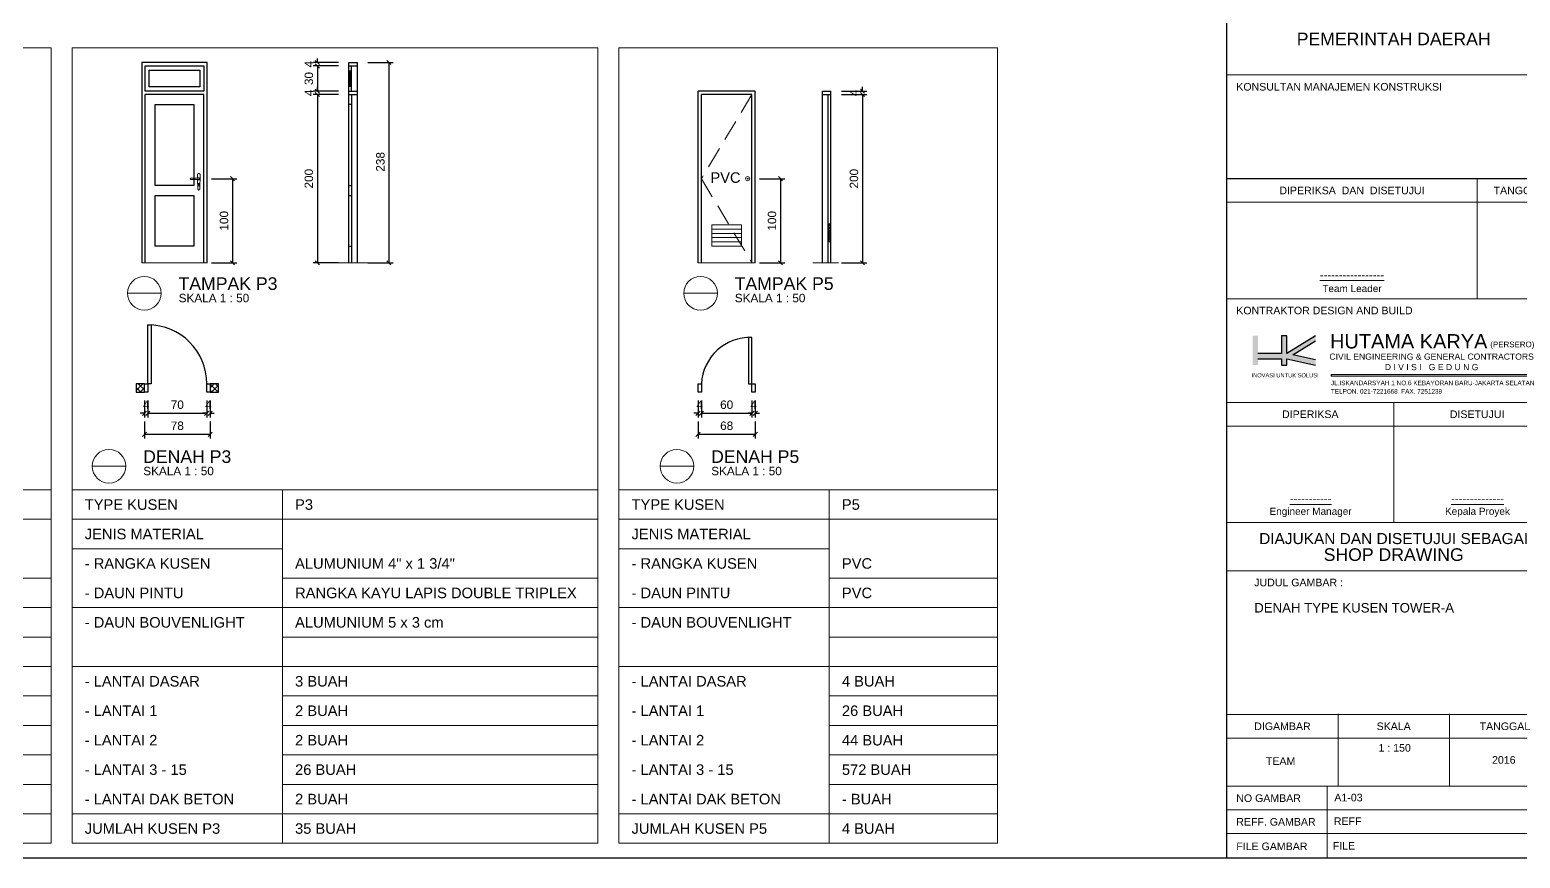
# Model space of a CAD drawing. Header units: millimetres. Extents: x -108 to 357, y -17 to 192.
# Drawn here: x 256.95 to 292.38, y 27.88 to 47.57 of the extents above; entities that cross this region are included whole.
import ezdxf
from ezdxf.enums import TextEntityAlignment as Align

# ---------------------------------------------------------------- set-up
doc = ezdxf.new("R2010")
doc.units = ezdxf.units.MM
doc.linetypes.add('HIDDEN', pattern=[0.375, 0.25, -0.125])
doc.layers.get('defpoints').update_dxf_attribs({"color": 1})
for name, color, linetype, lineweight in [('ars', 11, 'Continuous', 0), ('KOL', 1, 'Continuous', 30), ('KOLOM', 4, 'Continuous', 9), ('KOP', 7, 'Continuous', 20), ('KOP GARIS', 1, 'Continuous', 30), ('lan', 7, 'Continuous', 15), ('NOT', 7, 'Continuous', 20), ('u', 6, 'Continuous', 20)]:
    doc.layers.add(name, color=color, linetype=linetype, lineweight=lineweight)
doc.layers.add('Kusen', color=30, linetype='Continuous')
doc.styles.add('BOLD', font='arial.ttf')
doc.styles.get("Standard").update_dxf_attribs({"font": 'arial.ttf'})
doc.dimstyles.new('SK-50', dxfattribs={"dimscale": 0, "dimtxt": 0.2, "dimasz": 0.1, "dimexe": 0.1, "dimexo": 0, "dimgap": 0.1, "dimtad": 1, "dimdec": 0, "dimlfac": 50, "dimzin": 0, "dimdsep": 46, "dimtxsty": 'Standard', "dimblk": 'OBLIQUE', "dimcen": 0.09, "dimclrd": 256, "dimclre": 256, "dimclrt": 256, "dimadec": 0, "dimazin": 0, "dimtfac": 1, "dimtdec": 0, "dimtofl": 0, "dimtmove": 0, "dimatfit": 3, "dimldrblk": 'OBLIQUE', "dimfxl": 0, "dimtolj": 1, "dimtzin": 0, "dimarcsym": 0})

# ---------------------------------------------------------------- blocks, each defined once
blk = doc.blocks.new('_Oblique')
at = {"color": 0, "linetype": 'ByBlock', "lineweight": -2}
blk.add_line((-0.5, -0.5), (0.5, 0.5), dxfattribs=at)
blk = doc.blocks.new('*D471')
at = {"layer": 'defpoints', "color": 0}
for p in [(276.244, 46.029), (276.244, 42.029), (276.744, 42.029)]:
    blk.add_point(p, dxfattribs=at)
at = {"layer": 'u', "lineweight": -2}
for p, q in [((276.244, 46.029), (276.844, 46.029)), ((276.744, 46.029), (276.744, 42.029)), ((276.244, 42.029), (276.844, 42.029))]:
    blk.add_line(p, q, dxfattribs=at)
at = {"layer": 'u', "lineweight": -2, "xscale": 0.1, "yscale": 0.1, "zscale": 0.1}
for p, rotation in [((276.744, 46.029), 90), ((276.744, 42.029), 270)]:
    blk.add_blockref('_Oblique', p, dxfattribs=dict(at, rotation=rotation))
at = {"layer": 'u', "insert": (276.542, 44.029), "char_height": 0.2, "attachment_point": 5, "rotation": 90}
blk.add_mtext('\\A1;200', dxfattribs=at)
blk = doc.blocks.new('*D472')
at = {"layer": 'defpoints', "color": 0}
for p in [(276.244, 46.109), (276.244, 46.029), (276.744, 46.029)]:
    blk.add_point(p, dxfattribs=at)
at = {"layer": 'u', "lineweight": -2}
for p, q in [((276.244, 46.109), (276.844, 46.109)), ((276.744, 46.109), (276.744, 46.209)), ((276.244, 46.029), (276.844, 46.029)), ((276.744, 46.029), (276.744, 45.929))]:
    blk.add_line(p, q, dxfattribs=at)
at = {"layer": 'u', "lineweight": -2, "xscale": 0.1, "yscale": 0.1, "zscale": 0.1}
for p, rotation in [((276.744, 46.109), 270), ((276.744, 46.029), 90)]:
    blk.add_blockref('_Oblique', p, dxfattribs=dict(at, rotation=rotation))
at = {"layer": 'u', "insert": (276.544, 46.069), "char_height": 0.2, "attachment_point": 5, "rotation": 90}
blk.add_mtext('\\A1;4', dxfattribs=at)
blk = doc.blocks.new('P.60')
at = {"layer": 'Kusen'}
for points in [[(1472.835, 997.535), (1472.875, 997.535), (1472.875, 997.435), (1472.835, 997.435)], [(1472.875, 996.885), (1472.915, 996.885), (1472.915, 997.435), (1472.875, 997.435)], [(1473.475, 997.535), (1473.515, 997.535), (1473.515, 997.435), (1473.475, 997.435)]]:
    blk.add_lwpolyline(points, close=True, dxfattribs=at)
blk.add_arc((1472.895, 997.466), 0.581, 268.0266, 356.9943, dxfattribs=at)
blk = doc.blocks.new('*D473')
at = {"layer": 'defpoints', "color": 0}
for p in [(272.835, 38.755), (272.915, 38.755), (272.915, 38.455)]:
    blk.add_point(p, dxfattribs=at)
at = {"layer": 'u', "lineweight": -2}
for p, q in [((272.835, 38.755), (272.835, 38.355)), ((272.915, 38.755), (272.915, 38.355)), ((272.835, 38.455), (272.735, 38.455)), ((272.915, 38.455), (273.015, 38.455))]:
    blk.add_line(p, q, dxfattribs=at)
at = {"layer": 'u', "lineweight": -2, "xscale": 0.1, "yscale": 0.1, "zscale": 0.1}
blk.add_blockref('_Oblique', (272.835, 38.455), dxfattribs=at)
at = {"layer": 'u', "lineweight": -2, "xscale": 0.1, "yscale": 0.1, "zscale": 0.1, "rotation": 180}
blk.add_blockref('_Oblique', (272.915, 38.455), dxfattribs=at)
at = {"layer": 'u', "insert": (272.875, 38.655), "char_height": 0.2, "attachment_point": 5}
blk.add_mtext('\\A1;4', dxfattribs=at)
blk = doc.blocks.new('*D49')
at = {"layer": 'defpoints', "color": 0, "transparency": 16777216}
for p in [(272.835, 38.255), (274.195, 38.255), (274.195, 37.955)]:
    blk.add_point(p, dxfattribs=at)
at = {"layer": 'u', "lineweight": -2, "transparency": 16777216}
for p, q in [((272.835, 38.255), (272.835, 37.855)), ((272.835, 37.955), (274.195, 37.955)), ((274.195, 38.255), (274.195, 37.855))]:
    blk.add_line(p, q, dxfattribs=at)
at = {"layer": 'u', "lineweight": -2, "transparency": 16777216, "xscale": 0.1, "yscale": 0.1, "zscale": 0.1, "rotation": 180}
blk.add_blockref('_Oblique', (272.835, 37.955), dxfattribs=at)
at = {"layer": 'u', "lineweight": -2, "transparency": 16777216, "xscale": 0.1, "yscale": 0.1, "zscale": 0.1}
blk.add_blockref('_Oblique', (274.195, 37.955), dxfattribs=at)
at = {"layer": 'u', "transparency": 16777216, "insert": (273.515, 38.157), "char_height": 0.2, "attachment_point": 5}
blk.add_mtext('\\A1;68', dxfattribs=at)
blk = doc.blocks.new('*D50')
at = {"layer": 'defpoints', "color": 0, "transparency": 16777216}
for p in [(272.915, 38.755), (274.115, 38.755), (274.115, 38.455)]:
    blk.add_point(p, dxfattribs=at)
at = {"layer": 'u', "lineweight": -2, "transparency": 16777216}
for p, q in [((272.915, 38.755), (272.915, 38.355)), ((274.115, 38.755), (274.115, 38.355)), ((272.915, 38.455), (274.115, 38.455))]:
    blk.add_line(p, q, dxfattribs=at)
at = {"layer": 'u', "lineweight": -2, "transparency": 16777216, "xscale": 0.1, "yscale": 0.1, "zscale": 0.1, "rotation": 180}
blk.add_blockref('_Oblique', (272.915, 38.455), dxfattribs=at)
at = {"layer": 'u', "lineweight": -2, "transparency": 16777216, "xscale": 0.1, "yscale": 0.1, "zscale": 0.1}
blk.add_blockref('_Oblique', (274.115, 38.455), dxfattribs=at)
at = {"layer": 'u', "transparency": 16777216, "insert": (273.515, 38.657), "char_height": 0.2, "attachment_point": 5}
blk.add_mtext('\\A1;60', dxfattribs=at)
blk = doc.blocks.new('*D474')
at = {"layer": 'defpoints', "color": 0}
for p in [(274.115, 38.755), (274.195, 38.755), (274.195, 38.455)]:
    blk.add_point(p, dxfattribs=at)
at = {"layer": 'u', "lineweight": -2}
for p, q in [((274.115, 38.755), (274.115, 38.355)), ((274.195, 38.755), (274.195, 38.355)), ((274.115, 38.455), (274.015, 38.455)), ((274.195, 38.455), (274.295, 38.455))]:
    blk.add_line(p, q, dxfattribs=at)
at = {"layer": 'u', "lineweight": -2, "xscale": 0.1, "yscale": 0.1, "zscale": 0.1}
blk.add_blockref('_Oblique', (274.115, 38.455), dxfattribs=at)
at = {"layer": 'u', "lineweight": -2, "xscale": 0.1, "yscale": 0.1, "zscale": 0.1, "rotation": 180}
blk.add_blockref('_Oblique', (274.195, 38.455), dxfattribs=at)
at = {"layer": 'u', "insert": (274.155, 38.655), "char_height": 0.2, "attachment_point": 5}
blk.add_mtext('\\A1;4', dxfattribs=at)
blk = doc.blocks.new('Ndtpd')
blk.add_line((0.747, 0), (-0.747, 0))
blk.add_circle((0, 0), 0.747)
at = {"flags": 4}
for tag, height, p in [('NO', 0.5, (0, 0.148)), ('NOLBR', 0.3, (0, -0.398))]:
    blk.add_attdef(tag, text='', height=height, dxfattribs=at).set_placement(p, align=Align.CENTER)
for tag, p, height in [('NDTPD', (1.516, 0.148), 0.5), ('SKALA', (1.523, -0.398), 0.3)]:
    blk.add_attdef(tag, p, '', height=height, dxfattribs=at)
blk = doc.blocks.new('GAGANG PINTU')
at = {"ltscale": 0.2}
for points in [[(1350.091, 1379.836), (1350.09, 1379.884), (1350.094, 1379.884, -0.666667), (1350.118, 1379.884), (1350.122, 1379.884), (1350.118, 1379.7), (1350.114, 1379.7, -1), (1350.098, 1379.7), (1350.094, 1379.7), (1350.091, 1379.82)], [(1350.01, 1379.82, -1), (1350.01, 1379.836), (1350.106, 1379.836, -1), (1350.106, 1379.82), (1350.01, 1379.82)]]:
    blk.add_lwpolyline(points, format="xyb", dxfattribs=at)
at = {"lineweight": 0, "ltscale": 0.2}
blk.add_lwpolyline([(1350.102, 1379.758, -3.732051), (1350.11, 1379.758), (1350.11, 1379.748, -1), (1350.102, 1379.748), (1350.102, 1379.758)], format="xyb", dxfattribs=at)
blk.add_lwpolyline([(1350.105, 1379.768), (1350.107, 1379.768), (1350.107, 1379.76), (1350.105, 1379.76)], close=True, dxfattribs=at)
blk.add_circle((1350.106, 1379.764), 0.0072, dxfattribs=at)
blk.add_arc((1350.106, 1379.828), 0.012, 221.8103, 138.1897, dxfattribs=at)
blk = doc.blocks.new('K 10.10')
at = {"layer": 'ars'}
h = blk.add_hatch(dxfattribs=at)
h.set_pattern_fill('_USER', color=256, scale=0.05, angle=45, double=1, pattern_type=0)
h.set_pattern_definition([(45, (0, 0), (-0.035355339, 0.035355339), []), (135, (0, 0), (-0.035355339, -0.035355339), [])])
h.paths.add_polyline_path([(1560.538, 1380.407), (1560.638, 1380.407), (1560.638, 1380.507), (1560.538, 1380.507)])
at = {"layer": 'KOL'}
blk.add_lwpolyline([(1560.538, 1380.407), (1560.638, 1380.407), (1560.638, 1380.507), (1560.538, 1380.507)], close=True, dxfattribs=at)
blk = doc.blocks.new('*D492')
at = {"layer": 'defpoints', "color": 0}
for p in [(259.675, 38.755), (259.755, 38.755), (259.755, 38.455)]:
    blk.add_point(p, dxfattribs=at)
at = {"layer": 'u', "lineweight": -2}
for p, q in [((259.675, 38.755), (259.675, 38.355)), ((259.755, 38.755), (259.755, 38.355)), ((259.675, 38.455), (259.575, 38.455)), ((259.755, 38.455), (259.855, 38.455))]:
    blk.add_line(p, q, dxfattribs=at)
at = {"layer": 'u', "lineweight": -2, "xscale": 0.1, "yscale": 0.1, "zscale": 0.1}
blk.add_blockref('_Oblique', (259.675, 38.455), dxfattribs=at)
at = {"layer": 'u', "lineweight": -2, "xscale": 0.1, "yscale": 0.1, "zscale": 0.1, "rotation": 180}
blk.add_blockref('_Oblique', (259.755, 38.455), dxfattribs=at)
at = {"layer": 'u', "insert": (259.715, 38.655), "char_height": 0.2, "attachment_point": 5}
blk.add_mtext('\\A1;4', dxfattribs=at)
blk = doc.blocks.new('*D56')
at = {"layer": 'defpoints', "color": 0, "transparency": 16777216}
for p in [(259.675, 38.255), (261.235, 38.255), (261.235, 37.955)]:
    blk.add_point(p, dxfattribs=at)
at = {"layer": 'u', "lineweight": -2, "transparency": 16777216}
for p, q in [((259.675, 38.255), (259.675, 37.855)), ((259.675, 37.955), (261.235, 37.955)), ((261.235, 38.255), (261.235, 37.855))]:
    blk.add_line(p, q, dxfattribs=at)
at = {"layer": 'u', "lineweight": -2, "transparency": 16777216, "xscale": 0.1, "yscale": 0.1, "zscale": 0.1, "rotation": 180}
blk.add_blockref('_Oblique', (259.675, 37.955), dxfattribs=at)
at = {"layer": 'u', "lineweight": -2, "transparency": 16777216, "xscale": 0.1, "yscale": 0.1, "zscale": 0.1}
blk.add_blockref('_Oblique', (261.235, 37.955), dxfattribs=at)
at = {"layer": 'u', "transparency": 16777216, "insert": (260.455, 38.157), "char_height": 0.2, "attachment_point": 5}
blk.add_mtext('\\A1;78', dxfattribs=at)
blk = doc.blocks.new('*D57')
at = {"layer": 'defpoints', "color": 0, "transparency": 16777216}
for p in [(259.755, 38.755), (261.155, 38.755), (261.155, 38.455)]:
    blk.add_point(p, dxfattribs=at)
at = {"layer": 'u', "lineweight": -2, "transparency": 16777216}
for p, q in [((259.755, 38.755), (259.755, 38.355)), ((261.155, 38.755), (261.155, 38.355)), ((259.755, 38.455), (261.155, 38.455))]:
    blk.add_line(p, q, dxfattribs=at)
at = {"layer": 'u', "lineweight": -2, "transparency": 16777216, "xscale": 0.1, "yscale": 0.1, "zscale": 0.1, "rotation": 180}
blk.add_blockref('_Oblique', (259.755, 38.455), dxfattribs=at)
at = {"layer": 'u', "lineweight": -2, "transparency": 16777216, "xscale": 0.1, "yscale": 0.1, "zscale": 0.1}
blk.add_blockref('_Oblique', (261.155, 38.455), dxfattribs=at)
at = {"layer": 'u', "transparency": 16777216, "insert": (260.455, 38.657), "char_height": 0.2, "attachment_point": 5}
blk.add_mtext('\\A1;70', dxfattribs=at)
blk = doc.blocks.new('*D493')
at = {"layer": 'defpoints', "color": 0}
for p in [(261.155, 38.755), (261.235, 38.755), (261.235, 38.455)]:
    blk.add_point(p, dxfattribs=at)
at = {"layer": 'u', "lineweight": -2}
for p, q in [((261.155, 38.755), (261.155, 38.355)), ((261.235, 38.755), (261.235, 38.355)), ((261.155, 38.455), (261.055, 38.455)), ((261.235, 38.455), (261.335, 38.455))]:
    blk.add_line(p, q, dxfattribs=at)
at = {"layer": 'u', "lineweight": -2, "xscale": 0.1, "yscale": 0.1, "zscale": 0.1}
blk.add_blockref('_Oblique', (261.155, 38.455), dxfattribs=at)
at = {"layer": 'u', "lineweight": -2, "xscale": 0.1, "yscale": 0.1, "zscale": 0.1, "rotation": 180}
blk.add_blockref('_Oblique', (261.235, 38.455), dxfattribs=at)
at = {"layer": 'u', "insert": (261.195, 38.655), "char_height": 0.2, "attachment_point": 5}
blk.add_mtext('\\A1;4', dxfattribs=at)
blk = doc.blocks.new('*D494')
at = {"layer": 'defpoints', "color": 0}
for p in [(264.285, 46.029), (263.785, 42.029), (264.285, 42.029)]:
    blk.add_point(p, dxfattribs=at)
at = {"layer": 'u', "lineweight": -2}
for p, q in [((264.285, 46.029), (263.685, 46.029)), ((263.785, 46.029), (263.785, 42.029)), ((264.285, 42.029), (263.685, 42.029))]:
    blk.add_line(p, q, dxfattribs=at)
at = {"layer": 'u', "lineweight": -2, "xscale": 0.1, "yscale": 0.1, "zscale": 0.1}
for p, rotation in [((263.785, 46.029), 90), ((263.785, 42.029), 270)]:
    blk.add_blockref('_Oblique', p, dxfattribs=dict(at, rotation=rotation))
at = {"layer": 'u', "insert": (263.583, 44.029), "char_height": 0.2, "attachment_point": 5, "rotation": 90}
blk.add_mtext('\\A1;200', dxfattribs=at)
blk = doc.blocks.new('*D495')
at = {"layer": 'defpoints', "color": 0}
for p in [(264.285, 46.789), (263.785, 46.709), (264.285, 46.709)]:
    blk.add_point(p, dxfattribs=at)
at = {"layer": 'u', "lineweight": -2}
for p, q in [((264.285, 46.789), (263.685, 46.789)), ((263.785, 46.789), (263.785, 46.889)), ((264.285, 46.709), (263.685, 46.709)), ((263.785, 46.709), (263.785, 46.609))]:
    blk.add_line(p, q, dxfattribs=at)
at = {"layer": 'u', "lineweight": -2, "xscale": 0.1, "yscale": 0.1, "zscale": 0.1}
for p, rotation in [((263.785, 46.789), 270), ((263.785, 46.709), 90)]:
    blk.add_blockref('_Oblique', p, dxfattribs=dict(at, rotation=rotation))
at = {"layer": 'u', "insert": (263.585, 46.749), "char_height": 0.2, "attachment_point": 5, "rotation": 90}
blk.add_mtext('\\A1;4', dxfattribs=at)
blk = doc.blocks.new('*D496')
at = {"layer": 'defpoints', "color": 0}
for p in [(264.285, 46.109), (263.785, 46.029), (264.285, 46.029)]:
    blk.add_point(p, dxfattribs=at)
at = {"layer": 'u', "lineweight": -2}
for p, q in [((264.285, 46.109), (263.685, 46.109)), ((263.785, 46.109), (263.785, 46.209)), ((264.285, 46.029), (263.685, 46.029)), ((263.785, 46.029), (263.785, 45.929))]:
    blk.add_line(p, q, dxfattribs=at)
at = {"layer": 'u', "lineweight": -2, "xscale": 0.1, "yscale": 0.1, "zscale": 0.1}
for p, rotation in [((263.785, 46.109), 270), ((263.785, 46.029), 90)]:
    blk.add_blockref('_Oblique', p, dxfattribs=dict(at, rotation=rotation))
at = {"layer": 'u', "insert": (263.585, 46.069), "char_height": 0.2, "attachment_point": 5, "rotation": 90}
blk.add_mtext('\\A1;4', dxfattribs=at)
blk = doc.blocks.new('*D497')
at = {"layer": 'defpoints', "color": 0}
for p in [(264.285, 46.709), (263.785, 46.109), (264.285, 46.109)]:
    blk.add_point(p, dxfattribs=at)
at = {"layer": 'u', "lineweight": -2}
for p, q in [((264.285, 46.709), (263.685, 46.709)), ((263.785, 46.709), (263.785, 46.109)), ((264.285, 46.109), (263.685, 46.109))]:
    blk.add_line(p, q, dxfattribs=at)
at = {"layer": 'u', "lineweight": -2, "xscale": 0.1, "yscale": 0.1, "zscale": 0.1}
for p, rotation in [((263.785, 46.709), 90), ((263.785, 46.109), 270)]:
    blk.add_blockref('_Oblique', p, dxfattribs=dict(at, rotation=rotation))
at = {"layer": 'u', "insert": (263.583, 46.409), "char_height": 0.2, "attachment_point": 5, "rotation": 90}
blk.add_mtext('\\A1;30', dxfattribs=at)
blk = doc.blocks.new('*D498')
at = {"layer": 'defpoints', "color": 0}
for p in [(264.985, 46.789), (264.985, 42.029), (265.485, 42.029)]:
    blk.add_point(p, dxfattribs=at)
at = {"layer": 'u', "lineweight": -2}
for p, q in [((264.985, 46.789), (265.585, 46.789)), ((265.485, 46.789), (265.485, 42.029)), ((264.985, 42.029), (265.585, 42.029))]:
    blk.add_line(p, q, dxfattribs=at)
at = {"layer": 'u', "lineweight": -2, "xscale": 0.1, "yscale": 0.1, "zscale": 0.1}
for p, rotation in [((265.485, 46.789), 90), ((265.485, 42.029), 270)]:
    blk.add_blockref('_Oblique', p, dxfattribs=dict(at, rotation=rotation))
at = {"layer": 'u', "insert": (265.283, 44.429), "char_height": 0.2, "attachment_point": 5, "rotation": 90}
blk.add_mtext('\\A1;238', dxfattribs=at)
blk = doc.blocks.new('*D515')
at = {"layer": 'defpoints', "color": 0}
for p in [(274.295, 44.029), (274.295, 42.029), (274.795, 42.029)]:
    blk.add_point(p, dxfattribs=at)
at = {"layer": 'u', "lineweight": -2}
for p, q in [((274.295, 44.029), (274.895, 44.029)), ((274.795, 44.029), (274.795, 42.029)), ((274.295, 42.029), (274.895, 42.029))]:
    blk.add_line(p, q, dxfattribs=at)
at = {"layer": 'u', "lineweight": -2, "xscale": 0.1, "yscale": 0.1, "zscale": 0.1}
for p, rotation in [((274.795, 44.029), 90), ((274.795, 42.029), 270)]:
    blk.add_blockref('_Oblique', p, dxfattribs=dict(at, rotation=rotation))
at = {"layer": 'u', "insert": (274.593, 43.029), "char_height": 0.2, "attachment_point": 5, "rotation": 90}
blk.add_mtext('\\A1;100', dxfattribs=at)
blk = doc.blocks.new('*D516')
at = {"layer": 'defpoints', "color": 0}
for p in [(261.268, 44.029), (261.268, 42.029), (261.768, 42.029)]:
    blk.add_point(p, dxfattribs=at)
at = {"layer": 'u', "lineweight": -2}
for p, q in [((261.268, 44.029), (261.868, 44.029)), ((261.768, 44.029), (261.768, 42.029)), ((261.268, 42.029), (261.868, 42.029))]:
    blk.add_line(p, q, dxfattribs=at)
at = {"layer": 'u', "lineweight": -2, "xscale": 0.1, "yscale": 0.1, "zscale": 0.1}
for p, rotation in [((261.768, 44.029), 90), ((261.768, 42.029), 270)]:
    blk.add_blockref('_Oblique', p, dxfattribs=dict(at, rotation=rotation))
at = {"layer": 'u', "insert": (261.566, 43.029), "char_height": 0.2, "attachment_point": 5, "rotation": 90}
blk.add_mtext('\\A1;100', dxfattribs=at)
blk = doc.blocks.new('KOP A3 DED')
at = {"true_color": 0xfe0101}
blk.add_hatch(color=1, dxfattribs=at).paths.add_polyline_path([(16.559, 8.175), (16.918, 8.396), (16.918, 8.478), (16.461, 8.198), (16.461, 8.478), (16.379, 8.478), (16.379, 8.197), (16.004, 8.197), (16.004, 8.478), (15.922, 8.478), (15.922, 8.013), (16.004, 8.013), (16.004, 8.114), (16.379, 8.114), (16.379, 8.013), (16.461, 8.013), (16.461, 8.114), (16.918, 8.013), (16.918, 8.095)])
at = {"color": 8, "linetype": 'Continuous'}
blk.add_line((15.51, 10.967), (20.8, 10.967), dxfattribs=at)
at = {"color": 1, "true_color": 0xfe0101}
for p, q in [((16.379, 8.478), (16.379, 8.197)), ((16.461, 8.478), (16.379, 8.478)), ((16.461, 8.198), (16.461, 8.478)), ((16.918, 8.478), (16.461, 8.198)), ((16.559, 8.175), (16.918, 8.396)), ((16.379, 8.197), (16.004, 8.197)), ((16.004, 8.114), (16.379, 8.114)), ((16.379, 8.114), (16.379, 8.013)), ((16.461, 8.114), (16.918, 8.013)), ((16.461, 8.013), (16.461, 8.114)), ((16.918, 8.095), (16.559, 8.175)), ((16.379, 8.013), (16.461, 8.013))]:
    blk.add_line(p, q, dxfattribs=at)
at = {"color": 9}
blk.add_line((17.164, 7.865), (17.164, 7.835), dxfattribs=at)
at = {"color": 7}
for p in [(17.273, 2.478), (19.037, 2.478)]:
    blk.add_point(p, dxfattribs=at)
at = {"layer": 'KOP'}
for p, q in [((15.51, 12.61), (20.8, 12.61)), ((15.51, 10.967), (20.8, 10.967)), ((19.478, 10.967), (19.478, 9.064)), ((15.51, 10.592), (20.8, 10.592)), ((15.51, 9.064), (20.8, 9.064)), ((20.348, 7.865), (17.164, 7.865)), ((17.164, 7.835), (20.348, 7.835)), ((15.51, 7.421), (20.8, 7.421)), ((18.155, 7.421), (18.155, 5.519)), ((15.51, 7.046), (20.8, 7.046)), ((15.51, 5.519), (20.8, 5.519)), ((15.51, 4.755), (20.8, 4.755)), ((15.51, 2.478), (20.8, 2.478)), ((17.273, 2.478), (17.273, 1.339)), ((19.037, 2.478), (19.037, 1.339)), ((15.51, 2.102), (20.8, 2.102)), ((15.51, 1.339), (20.8, 1.339)), ((17.102, 1.339), (17.102, 0.2)), ((15.51, 0.964), (20.8, 0.964)), ((20.8, 0.589), (15.51, 0.589))]:
    blk.add_line(p, q, dxfattribs=at)
blk.add_solid([(17.164, 7.865), (17.164, 7.835), (20.348, 7.865), (20.348, 7.835)], dxfattribs=at)
at = {"layer": 'KOP GARIS'}
blk.add_line((15.51, 0.2), (15.51, 29.497), dxfattribs=at)
blk.add_lwpolyline([(-20.8, 29.497), (20.8, 29.497), (20.8, 0.2), (-20.8, 0.2)], close=True, dxfattribs=at)
at = {"layer": 'KOP', "style": 'BOLD'}
for s, height, p in [('PEMERINTAH DAERAH', 0.19998, (18.155, 13.179)), ('DIPERIKSA  DAN  DISETUJUI', 0.12003, (17.494, 10.779)), ('TANGGAL', 0.12, (20.139, 10.779)), ('DIPERIKSA', 0.12, (16.833, 7.234)), ('DISETUJUI', 0.12, (19.478, 7.234)), ('DIAJUKAN DAN DISETUJUI SEBAGAI', 0.17498, (18.155, 5.264)), ('SHOP DRAWING', 0.19998, (18.155, 5.01)), ('JUDUL GAMBAR :', 0.12003, (16.648, 4.568)), ('DIGAMBAR', 0.12, (16.392, 2.29)), ('SKALA', 0.12, (18.155, 2.29)), ('TANGGAL', 0.12, (19.918, 2.29))]:
    blk.add_text(s, height=height, dxfattribs=at).set_placement(p, align=Align.MIDDLE_CENTER)
for s, height, p in [('KONSULTAN MANAJEMEN KONSTRUKSI', 0.12003, (18.921, 12.422)), ('KONTRAKTOR DESIGN AND BUILD', 0.12003, (18.455, 8.877)), ('NO GAMBAR', 0.12, (16.685, 1.151)), ('REFF. GAMBAR', 0.12003, (16.918, 0.776)), ('FILE GAMBAR', 0.12003, (16.788, 0.388))]:
    blk.add_text(s, height=height, dxfattribs=at).set_placement(p, align=Align.MIDDLE_RIGHT)
for s, height, p in [('%%U-----------------', 0.12861, (17.494, 9.44)), ('Team Leader', 0.11318, (17.494, 9.228)), ('Engineer Manager', 0.11318, (16.838, 5.682)), ('%%U-----------', 0.12861, (16.838, 5.895)), ('Kepala Proyek', 0.11318, (19.483, 5.682)), ('%%U--------------', 0.12861, (19.483, 5.895))]:
    blk.add_text(s, height=height, dxfattribs=at).set_placement(p, align=Align.MIDDLE)
for s, height, p in [('HUTAMA KARYA', 0.22633, (17.146, 8.276)), ('(PERSERO)', 0.09, (19.686, 8.295))]:
    blk.add_text(s, height=height, dxfattribs=at).set_placement(p)
for s, p in [('CIVIL ENGINEERING & GENERAL CONTRACTORS', (18.756, 8.098)), ('D I V I S I   G E D U N G', (18.756, 7.932))]:
    blk.add_text(s, height=0.09753, dxfattribs=at).set_placement(p, align=Align.CENTER)
at = {"layer": 'KOP'}
for s, p in [('JL.ISKANDARSYAH 1 NO.6 KEBAYORAN BARU-JAKARTA SELATAN', (17.16, 7.693)), ('TELPON. 021-7221668  FAX. 7251239', (17.16, 7.56))]:
    blk.add_text(s, height=0.07252, dxfattribs=at).set_placement(p)
at = {"layer": 'KOP', "ltscale": 1500, "insert": (16.434, 7.85), "char_height": 0.06502, "width": 1.36933, "attachment_point": 5}
blk.add_mtext('INOVASI UNTUK SOLUSI', dxfattribs=at)
at = {"layer": 'KOP', "style": 'BOLD'}
for tag, p in [('JUDUL1', (15.945, 4.092)), ('JUDUL2', (15.945, 3.747)), ('JUDUL3', (15.945, 3.427)), ('NO', (17.215, 1.101)), ('REFF', (17.207, 0.727)), ('FILE', (17.189, 0.336))]:
    blk.add_attdef(tag, p, '', height=0.12, dxfattribs=at)
for tag, p in [('SCALE1', (18.171, 1.948)), ('NAME', (16.363, 1.738)), ('SCALE2', (18.169, 1.733)), ('DATE', (19.9, 1.757)), ('SCALE3', (18.17, 1.521))]:
    blk.add_attdef(tag, text='', height=0.12, dxfattribs=at).set_placement(p, align=Align.MIDDLE_CENTER)

msp = doc.modelspace()

# ---------------------------------------------------------------- linework, layer by layer
at = {"layer": 'ars', "linetype": 'HIDDEN', "ltscale": 2}
for p, q in [((274.11513, 46.02885), (272.91513, 44.02885)), ((272.91513, 44.02885), (274.11513, 42.02885))]:
    msp.add_line(p, q, dxfattribs=at)
at = {"layer": 'ars'}
for p, q in [((273.86513, 42.92885), (273.16513, 42.92885)), ((273.16513, 42.42885), (273.16513, 42.92885)), ((273.86513, 42.42885), (273.86513, 42.92885)), ((273.86513, 42.82885), (273.16513, 42.82885)), ((273.86513, 42.72885), (273.16513, 42.72885)), ((273.86513, 42.62885), (273.16513, 42.62885)), ((273.86513, 42.52885), (273.16513, 42.52885)), ((273.86513, 42.42885), (273.16513, 42.42885))]:
    msp.add_line(p, q, dxfattribs=at)
msp.add_lwpolyline([(264.565, 46.22885), (264.565, 46.58885), (264.555, 46.58885), (264.555, 46.22885)], dxfattribs=at)
at = {"layer": 'ars', "linetype": 'ByBlock'}
for points in [[(275.92398, 42.91385), (275.95898, 42.94885), (275.99398, 42.91385)], [(275.92398, 42.87885), (275.95898, 42.91385), (275.99398, 42.87885)], [(275.92398, 42.84385), (275.95898, 42.87885), (275.99398, 42.84385)], [(275.92398, 42.80885), (275.95898, 42.84385), (275.99398, 42.80885)], [(275.92398, 42.77385), (275.95898, 42.80885), (275.99398, 42.77385)], [(275.92398, 42.73885), (275.95898, 42.77385), (275.99398, 42.73885)], [(275.92398, 42.70385), (275.95898, 42.73885), (275.99398, 42.70385)], [(275.92398, 42.66885), (275.95898, 42.70385), (275.99398, 42.66885)], [(275.92398, 42.63385), (275.95898, 42.66885), (275.99398, 42.63385)], [(275.92398, 42.59885), (275.95898, 42.63385), (275.99398, 42.59885)], [(275.92398, 42.56385), (275.95898, 42.59885), (275.99398, 42.56385)], [(275.92398, 42.52885), (275.95898, 42.56385), (275.99398, 42.52885)]]:
    msp.add_lwpolyline(points, dxfattribs=at)
at = {"layer": 'Kusen'}
for p, q in [((259.60828, 46.78885), (259.60828, 42.02885)), ((261.16828, 46.78885), (259.60828, 46.78885)), ((261.16828, 42.02885), (261.16828, 46.78885)), ((264.53499, 46.78885), (264.735, 46.78885)), ((264.535, 42.02885), (264.535, 46.78885)), ((264.735, 42.02885), (264.735, 46.78885)), ((264.53499, 46.70885), (264.735, 46.70885)), ((264.535, 46.58885), (264.595, 46.58885)), ((264.595, 46.10885), (264.595, 46.70885)), ((264.53499, 46.10885), (264.735, 46.10885)), ((264.535, 46.22885), (264.595, 46.22885)), ((272.83513, 42.02885), (272.83513, 46.10885)), ((274.19513, 46.10885), (272.83513, 46.10885)), ((274.19513, 42.02885), (274.19513, 46.10885)), ((259.68828, 42.02885), (259.68828, 46.02885)), ((261.08828, 46.02885), (259.68828, 46.02885)), ((261.08828, 42.02885), (261.08828, 46.02885)), ((264.53499, 46.02885), (264.735, 46.02885)), ((264.605, 45.78885), (264.535, 45.78885)), ((264.605, 42.02885), (264.605, 46.02885)), ((272.91513, 42.02885), (272.91513, 46.02885)), ((274.11513, 46.02885), (272.91513, 46.02885)), ((274.11513, 42.02885), (274.11513, 46.02885)), ((264.535, 43.86885), (264.605, 43.86885)), ((264.535, 43.62885), (264.605, 43.62885)), ((264.535, 42.42885), (264.605, 42.42885))]:
    msp.add_line(p, q, dxfattribs=at)
at = {"layer": 'Kusen', "linetype": 'ByBlock'}
for p, q in [((275.79398, 42.02885), (275.79398, 46.10885)), ((275.79398, 46.10885), (275.99398, 46.10885)), ((275.99398, 42.02885), (275.99398, 46.10885)), ((275.79398, 46.02885), (275.99398, 46.02885)), ((275.92398, 42.02885), (275.92398, 46.02885)), ((275.99398, 42.94885), (275.92398, 42.94885)), ((275.99398, 42.52885), (275.92398, 42.52885))]:
    msp.add_line(p, q, dxfattribs=at)
at = {"layer": 'Kusen'}
for points in [[(259.68828, 46.70885), (261.08828, 46.70885), (261.08828, 46.10885), (259.68828, 46.10885)], [(259.78828, 46.60885), (260.98828, 46.60885), (260.98828, 46.20885), (259.78828, 46.20885)], [(260.84828, 45.78885), (260.84828, 43.86885), (259.92828, 43.86885), (259.92828, 45.78885)], [(260.84828, 43.62885), (260.84828, 42.42885), (259.92828, 42.42885), (259.92828, 43.62885)], [(259.83549, 39.15535), (259.75549, 39.15535), (259.75549, 40.55535), (259.83549, 40.55535)], [(259.75549, 38.95535), (259.67549, 38.95535), (259.67549, 39.15535), (259.75549, 39.15535)], [(261.23549, 38.95535), (261.15549, 38.95535), (261.15549, 39.15535), (261.23549, 39.15535)]]:
    msp.add_lwpolyline(points, close=True, dxfattribs=at)
msp.add_arc((259.75549, 39.15535), 1.4, 0, 90, dxfattribs=at)
at = {"layer": 'lan'}
for p, q in [((257.45435, 47.13506), (244.95435, 47.13506)), ((257.45435, 28.23506), (257.45435, 47.13506)), ((257.95435, 28.23506), (257.95435, 47.13506)), ((270.45435, 47.13506), (257.95435, 47.13506)), ((270.45435, 28.23506), (270.45435, 47.13506)), ((279.95435, 47.13506), (270.95435, 47.13506)), ((270.95435, 28.23506), (270.95435, 47.13506)), ((279.95435, 28.23506), (279.95435, 47.13506)), ((261.16828, 42.02885), (259.60828, 42.02885)), ((257.45435, 36.63506), (244.95435, 36.63506)), ((270.45435, 36.63506), (257.95435, 36.63506)), ((262.95435, 28.23506), (262.95435, 36.63506)), ((279.95435, 36.63506), (270.95435, 36.63506)), ((275.95435, 28.23506), (275.95435, 36.63506)), ((257.45435, 35.93506), (244.95435, 35.93506)), ((270.45435, 35.93506), (257.95435, 35.93506)), ((279.95435, 35.93506), (270.95435, 35.93506)), ((262.95435, 35.23506), (257.95435, 35.23506)), ((275.95435, 35.23506), (270.95435, 35.23506)), ((257.45435, 34.53506), (249.95435, 34.53506)), ((270.45435, 34.53506), (262.95435, 34.53506)), ((279.95435, 34.53506), (275.95435, 34.53506)), ((257.45435, 33.83506), (244.95435, 33.83506)), ((270.45435, 33.83506), (257.95435, 33.83506)), ((279.95435, 33.83506), (270.95435, 33.83506)), ((257.45435, 33.13506), (249.95435, 33.13506)), ((270.45435, 33.13506), (262.95435, 33.13506)), ((279.95435, 33.13506), (275.95435, 33.13506)), ((257.45435, 32.43506), (244.95435, 32.43506)), ((270.45435, 32.43506), (257.95435, 32.43506)), ((279.95435, 32.43506), (270.95435, 32.43506)), ((257.45435, 31.73506), (249.95435, 31.73506)), ((270.45435, 31.73506), (262.95435, 31.73506)), ((279.95435, 31.73506), (275.95435, 31.73506)), ((257.45435, 31.03506), (249.95435, 31.03506)), ((270.45435, 31.03506), (262.95435, 31.03506)), ((279.95435, 31.03506), (275.95435, 31.03506)), ((257.45435, 30.33506), (249.95435, 30.33506)), ((270.45435, 30.33506), (262.95435, 30.33506)), ((279.95435, 30.33506), (275.95435, 30.33506)), ((257.45435, 29.63506), (249.95435, 29.63506)), ((270.45435, 29.63506), (262.95435, 29.63506)), ((279.95435, 29.63506), (275.95435, 29.63506)), ((257.45435, 28.93506), (244.95435, 28.93506)), ((270.45435, 28.93506), (257.95435, 28.93506)), ((279.95435, 28.93506), (270.95435, 28.93506)), ((257.45435, 28.23506), (244.95435, 28.23506)), ((270.45435, 28.23506), (257.95435, 28.23506)), ((279.95435, 28.23506), (270.95435, 28.23506))]:
    msp.add_line(p, q, dxfattribs=at)
at = {"layer": 'lan', "linetype": 'ByBlock'}
msp.add_line((265.35319, 42.02885), (263.90123, 42.02885), dxfattribs=at)
at = {"layer": 'lan', "linetype": 'Continuous', "ltscale": 2}
for p, q in [((274.19513, 42.02885), (272.83513, 42.02885)), ((276.1731, 42.02885), (275.56029, 42.02885))]:
    msp.add_line(p, q, dxfattribs=at)
at = {"layer": 'lan'}
msp.add_circle((274.01513, 44.02885), 0.05, dxfattribs=at)
at = {"layer": 'NOT'}
msp.add_circle((274.01513, 44.02885), 0.01, dxfattribs=at)

# ---------------------------------------------------------------- block references
ref = msp.add_blockref('KOP A3 DED', (262.13958, 27.58074), dxfattribs=dict(xscale=1.5, yscale=1.5, zscale=1.5))
ref.add_attrib('NO', 'A1-03', (287.9615, 29.23161), dxfattribs={"layer": 'KOP', "height": 0.180051, "style": 'BOLD'})
ref.add_attrib('FILE', 'FILE', (287.92365, 28.08455), dxfattribs={"layer": 'KOP', "height": 0.180051, "style": 'BOLD'})
ref.add_attrib('REFF', 'REFF', (287.95011, 28.67057), dxfattribs={"layer": 'KOP', "height": 0.180051, "style": 'BOLD'})
ref.add_attrib('JUDUL1', 'DENAH TYPE KUSEN TOWER-A', (286.0564, 33.71919), dxfattribs={"layer": 'KOP', "height": 0.225, "style": 'BOLD'})
ref.add_attrib('NAME', 'TEAM', dxfattribs={"layer": 'KOP', "height": 0.180051, "style": 'BOLD'}).set_placement((286.68354, 30.18758), align=Align.MIDDLE_CENTER)
ref.add_attrib('SCALE1', '1 : 150', dxfattribs={"layer": 'KOP', "height": 0.180051, "style": 'BOLD'}).set_placement((289.39553, 30.50298), align=Align.MIDDLE_CENTER)
ref.add_attrib('DATE', '2016', dxfattribs={"layer": 'KOP', "height": 0.180051, "style": 'BOLD'}).set_placement((291.98991, 30.21639), align=Align.MIDDLE_CENTER)
at = {"layer": 'ars', "extrusion": (0, 0, -1), "xscale": -2, "yscale": 2, "zscale": -2, "rotation": 7.287612593387394e-06}
msp.add_blockref('GAGANG PINTU', (2439.24421, -2715.62777), dxfattribs=at)
at = {"layer": 'KOLOM', "extrusion": (0, 0, -1), "xscale": -2, "yscale": 2, "zscale": -2}
for p in [(2861.60127, -2721.85843), (2859.84127, -2721.85843)]:
    msp.add_blockref('K 10.10', p, dxfattribs=at)
at = {"layer": 'Kusen', "xscale": 2, "yscale": 2, "zscale": 2, "rotation": 180}
msp.add_blockref('P.60', (3219.86469, 2034.02608), dxfattribs=at)
at = {"layer": 'NOT'}
ref = msp.add_blockref('Ndtpd', (259.67196, 41.30625), dxfattribs=dict(at, xscale=0.5354752342704153, yscale=0.5354752342704153, zscale=0.5354752342704153))
ref.add_attrib('NDTPD', 'TAMPAK P3', (260.48375, 41.38527), dxfattribs={"layer": '0', "height": 0.3, "flags": 4})
ref.add_attrib('SKALA', 'SKALA 1 : 50', (260.48762, 41.09293), dxfattribs={"layer": '0', "height": 0.2, "flags": 4})
ref = msp.add_blockref('Ndtpd', (272.89371, 41.30625), dxfattribs=dict(at, xscale=0.5354752342704153, yscale=0.5354752342704153, zscale=0.5354752342704153))
ref.add_attrib('NDTPD', 'TAMPAK P5', (273.7055, 41.38527), dxfattribs={"layer": '0', "height": 0.3, "flags": 4})
ref.add_attrib('SKALA', 'SKALA 1 : 50', (273.70936, 41.09293), dxfattribs={"layer": '0', "height": 0.2, "flags": 4})
ref = msp.add_blockref('Ndtpd', (258.83032, 37.19509), dxfattribs=dict(at, xscale=0.5354752342704153, yscale=0.5354752342704153, zscale=0.5354752342704153))
ref.add_attrib('NDTPD', 'DENAH P3', (259.64211, 37.27411), dxfattribs={"layer": '0', "height": 0.3, "flags": 4})
ref.add_attrib('SKALA', 'SKALA 1 : 50', (259.64598, 36.98178), dxfattribs={"layer": '0', "height": 0.2, "flags": 4})
ref = msp.add_blockref('Ndtpd', (272.33273, 37.19509), dxfattribs=dict(at, xscale=0.5354752342704153, yscale=0.5354752342704153, zscale=0.5354752342704153))
ref.add_attrib('NDTPD', 'DENAH P5', (273.14452, 37.27411), dxfattribs={"layer": '0', "height": 0.3, "flags": 4})
ref.add_attrib('SKALA', 'SKALA 1 : 50', (273.14839, 36.98178), dxfattribs={"layer": '0', "height": 0.2, "flags": 4})

# ---------------------------------------------------------------- texts
for s, p in [('PVC', (273.12812, 43.92995)), ('TYPE KUSEN', (258.25435, 36.16006)), ('P3', (263.25435, 36.16006)), ('TYPE KUSEN', (271.25435, 36.16006)), ('P5', (276.25435, 36.16006)), ('JENIS MATERIAL', (258.25435, 35.46006)), ('JENIS MATERIAL', (271.25435, 35.46006)), ('- RANGKA KUSEN', (258.25435, 34.76006)), ('ALUMUNIUM 4" x 1 3/4"', (263.25435, 34.76006)), ('- RANGKA KUSEN', (271.25435, 34.76006)), ('PVC', (276.25435, 34.76006)), ('- DAUN PINTU', (258.25435, 34.06006)), ('RANGKA KAYU LAPIS DOUBLE TRIPLEX', (263.25435, 34.06006)), ('- DAUN PINTU', (271.25435, 34.06006)), ('PVC', (276.25435, 34.06006)), ('- DAUN BOUVENLIGHT', (258.25435, 33.36006)), ('ALUMUNIUM 5 x 3 cm', (263.25435, 33.36006)), ('- DAUN BOUVENLIGHT', (271.25435, 33.36006)), ('- LANTAI DASAR', (258.25435, 31.96006)), ('3 BUAH', (263.25435, 31.96006)), ('- LANTAI DASAR', (271.25435, 31.96006)), ('4 BUAH', (276.25435, 31.96006)), ('- LANTAI 1', (258.25435, 31.26006)), ('2 BUAH', (263.25435, 31.26006)), ('- LANTAI 1', (271.25435, 31.26006)), ('26 BUAH', (276.25435, 31.26006)), ('- LANTAI 2', (258.25435, 30.56006)), ('2 BUAH', (263.25435, 30.56006)), ('- LANTAI 2', (271.25435, 30.56006)), ('44 BUAH', (276.25435, 30.56006)), ('- LANTAI 3 - 15', (258.25435, 29.86006)), ('26 BUAH', (263.25435, 29.86006)), ('- LANTAI 3 - 15', (271.25435, 29.86006)), ('572 BUAH', (276.25435, 29.86006)), ('- LANTAI DAK BETON', (258.25435, 29.16006)), ('2 BUAH', (263.25435, 29.16006)), ('- LANTAI DAK BETON', (271.25435, 29.16006)), ('- BUAH', (276.25435, 29.16006)), ('JUMLAH KUSEN P3', (258.25435, 28.46006)), ('35 BUAH', (263.25435, 28.46006)), ('JUMLAH KUSEN P5', (271.25435, 28.46006)), ('4 BUAH', (276.25435, 28.46006))]:
    msp.add_text(s, height=0.25, dxfattribs=at).set_placement(p)

# ---------------------------------------------------------------- dimensions: what is measured, and where the dimension line sits
at = {"layer": 'u'}
for base, p1, p2, picture, middle in [((263.78499, 46.70885), (264.28499, 46.78885), (264.28499, 46.70885), '*D495', (263.78499, 46.74885)), ((265.485, 42.02885), (264.985, 46.78885), (264.985, 42.02885), '*D498', (265.485, 44.42885)), ((263.78499, 46.10885), (264.28499, 46.70885), (264.28499, 46.10885), '*D497', (263.78499, 46.40885)), ((263.78499, 42.02885), (264.28499, 46.02885), (264.28499, 42.02885), '*D494', (263.78499, 44.02885)), ((263.78499, 46.02885), (264.28499, 46.10885), (264.28499, 46.02885), '*D496', (263.78499, 46.06885)), ((276.74398, 46.02885), (276.24398, 46.10885), (276.24398, 46.02885), '*D472', (276.74398, 46.06885)), ((276.74398, 42.02885), (276.24398, 46.02885), (276.24398, 42.02885), '*D471', (276.74398, 44.02885)), ((261.76828, 42.02885), (261.26828, 44.02885), (261.26828, 42.02885), '*D516', (261.76828, 43.02885)), ((274.79513, 42.02885), (274.29513, 44.02885), (274.29513, 42.02885), '*D515', (274.79513, 43.02885))]:
    dim = msp.add_linear_dim(base=base, p1=p1, p2=p2, angle=270, dimstyle='SK-50', override={"dimscale": 1}, dxfattribs=at)
    dim.commit()
    dim.dimension.update_dxf_attribs({"geometry": picture, "text_midpoint": middle, "dimtype": 160})
for base, p1, p2, override, picture, middle in [((259.75549, 38.45535), (259.67549, 38.75535), (259.75549, 38.75535), {"dimscale": 1}, '*D492', (259.71549, 38.45535)), ((261.15549, 38.45535), (259.75549, 38.75535), (261.15549, 38.75535), {"dimscale": 1, "dimtxt": 0.2}, '*D57', (260.45549, 38.45535)), ((261.23549, 38.45535), (261.15549, 38.75535), (261.23549, 38.75535), {"dimscale": 1}, '*D493', (261.19549, 38.45535)), ((272.91513, 38.45535), (272.83513, 38.75535), (272.91513, 38.75535), {"dimscale": 1}, '*D473', (272.87513, 38.45535)), ((274.11513, 38.45535), (272.91513, 38.75535), (274.11513, 38.75535), {"dimscale": 1, "dimtxt": 0.2}, '*D50', (273.51513, 38.45535)), ((274.19513, 38.45535), (274.11513, 38.75535), (274.19513, 38.75535), {"dimscale": 1}, '*D474', (274.15513, 38.45535)), ((261.23549, 37.95535), (259.67549, 38.25535), (261.23549, 38.25535), {"dimscale": 1, "dimtxt": 0.2}, '*D56', (260.45549, 37.95535)), ((274.19513, 37.95535), (272.83513, 38.25535), (274.19513, 38.25535), {"dimscale": 1, "dimtxt": 0.2}, '*D49', (273.51513, 37.95535))]:
    dim = msp.add_linear_dim(base=base, p1=p1, p2=p2, dimstyle='SK-50', override=override, dxfattribs=at)
    dim.commit()
    dim.dimension.update_dxf_attribs({"geometry": picture, "text_midpoint": middle, "dimtype": 160})

doc.saveas('drawing.dxf')
